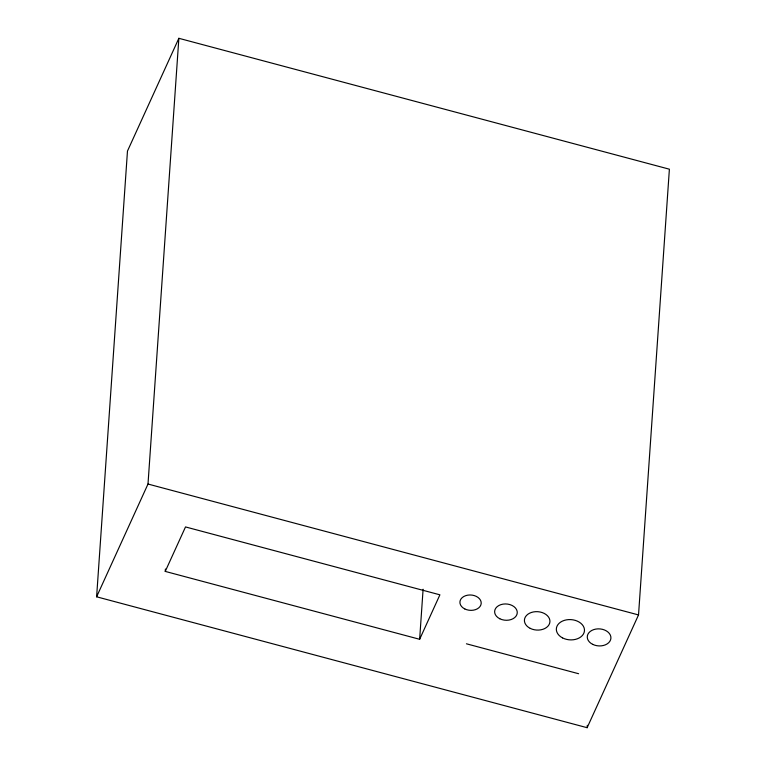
<?xml version="1.0" encoding="UTF-8"?>
<svg xmlns="http://www.w3.org/2000/svg" width="766" height="766" viewBox="0 0 766 766"><rect width="100%" height="100%" fill="white"/><g stroke="black" fill="none" stroke-linecap="round" stroke-linejoin="round"><path stroke-width="1.15" d="M96.612 596.8L127.472 151.065L178.861 38.3L669.388 169.2L638.528 614.935L587.139 727.7L96.612 596.8L148.001 484.035L178.861 38.3M165.245 571.407L185.516 526.931L439.904 594.818L419.644 639.294L165.245 571.407L165.408 569.023M419.644 639.294L423.1 589.245M587.139 727.7L587.302 725.316M148.001 484.035L638.528 614.935M466.427 643.794L578.617 673.726M464.761 608.922A10.667 7.679 4 0 0 481.201 603.417A10.667 7.679 4 0 0 465.709 595.661A10.667 7.679 4 0 0 464.761 608.922M499.796 618.756A11.327 8.148 4 0 0 517.251 612.905A11.327 8.148 4 0 0 500.801 604.671A11.327 8.148 4 0 0 499.796 618.756M530.225 628.369A12.783 9.202 4 0 0 549.931 621.772A12.783 9.202 4 0 0 531.365 612.474A12.783 9.202 4 0 0 530.225 628.369M562.483 637.867A14.104 10.149 4 0 0 584.448 630.964A14.104 10.149 4 0 0 564.293 620.383A14.104 10.149 4 0 0 562.483 637.867M592.664 644.34A11.844 8.522 4 0 0 610.914 638.231A11.844 8.522 4 0 0 593.717 629.614A11.844 8.522 4 0 0 592.664 644.34"/></g></svg>
